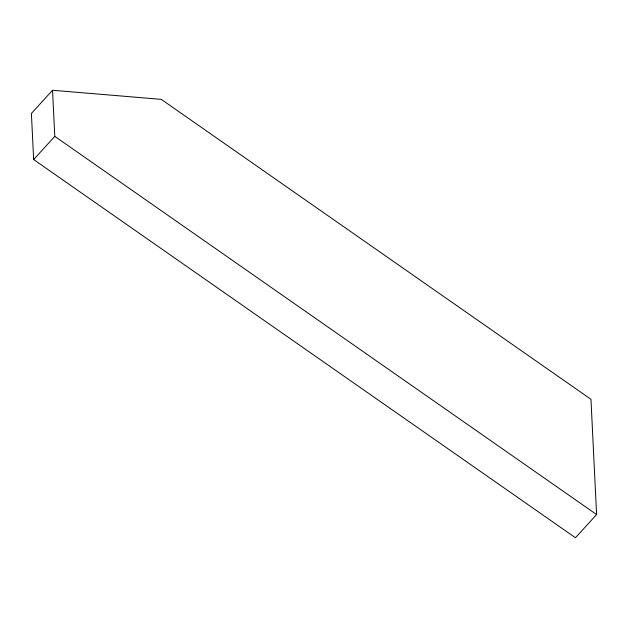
<?xml version="1.0" encoding="UTF-8"?>
<svg xmlns="http://www.w3.org/2000/svg" width="628" height="628" viewBox="0 0 628 628"><rect width="100%" height="100%" fill="white"/><g stroke="black" fill="none" stroke-linecap="round" stroke-linejoin="round"><path stroke-width="0.94" d="M52.54 90.259L31.4 113.456L33.653 159.559L575.46 537.741L596.6 514.544L590.964 399.29L161.255 99.357L52.54 90.259L54.793 136.362L33.653 159.559M54.793 136.362L596.6 514.544"/></g></svg>
